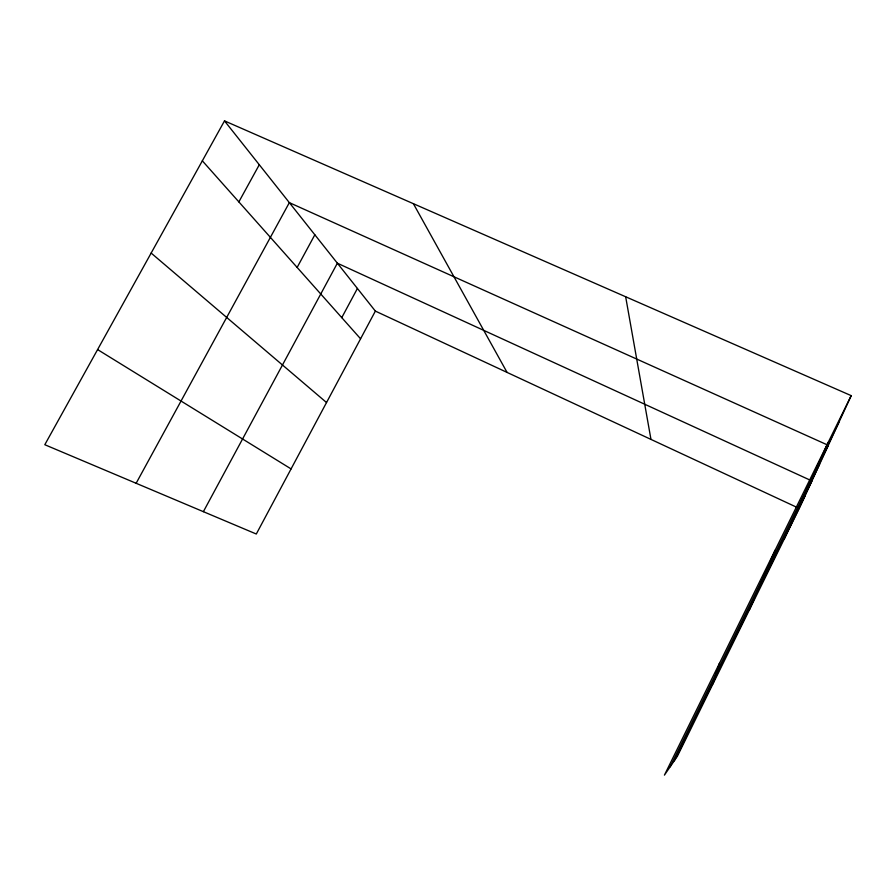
<?xml version="1.0" encoding="UTF-8"?>
<svg xmlns="http://www.w3.org/2000/svg" width="896" height="896" viewBox="0 0 896 896"><rect width="100%" height="100%" fill="white"/><g stroke="black" fill="none" stroke-linecap="round" stroke-linejoin="round"><path stroke-width="1.34" d="M713.003 683.827L719.443 663.331M749.314 610.019L775.141 550.189M784.157 539.19L828.24 442.277M851.2 395.64L664.429 775.118L677.354 756.302L799.277 508.446L851.2 395.64L224.504 120.882L44.8 444.718L256.301 534.016L375.368 311.102L224.504 120.882M817.723 465.416L838.824 422.542M670.163 766.786L828.33 445.334L289.341 202.642L136.136 483.28M801.371 501.357L819.56 464.374M674.229 760.85L811.933 480.962L337.366 263.2L203.37 511.672M789.197 528.114L805.224 495.533M341.768 317.632L357.414 288.467M297.136 267.445L314.843 234.797M238.862 201.891L259.291 164.741M375.368 311.102L799.277 508.446M97.597 349.586L291.077 468.91M151.155 253.064L326.525 402.539M202.339 160.821L360.573 338.789M413.392 203.694L507.08 372.422M625.654 296.755L650.966 439.398"/></g></svg>
